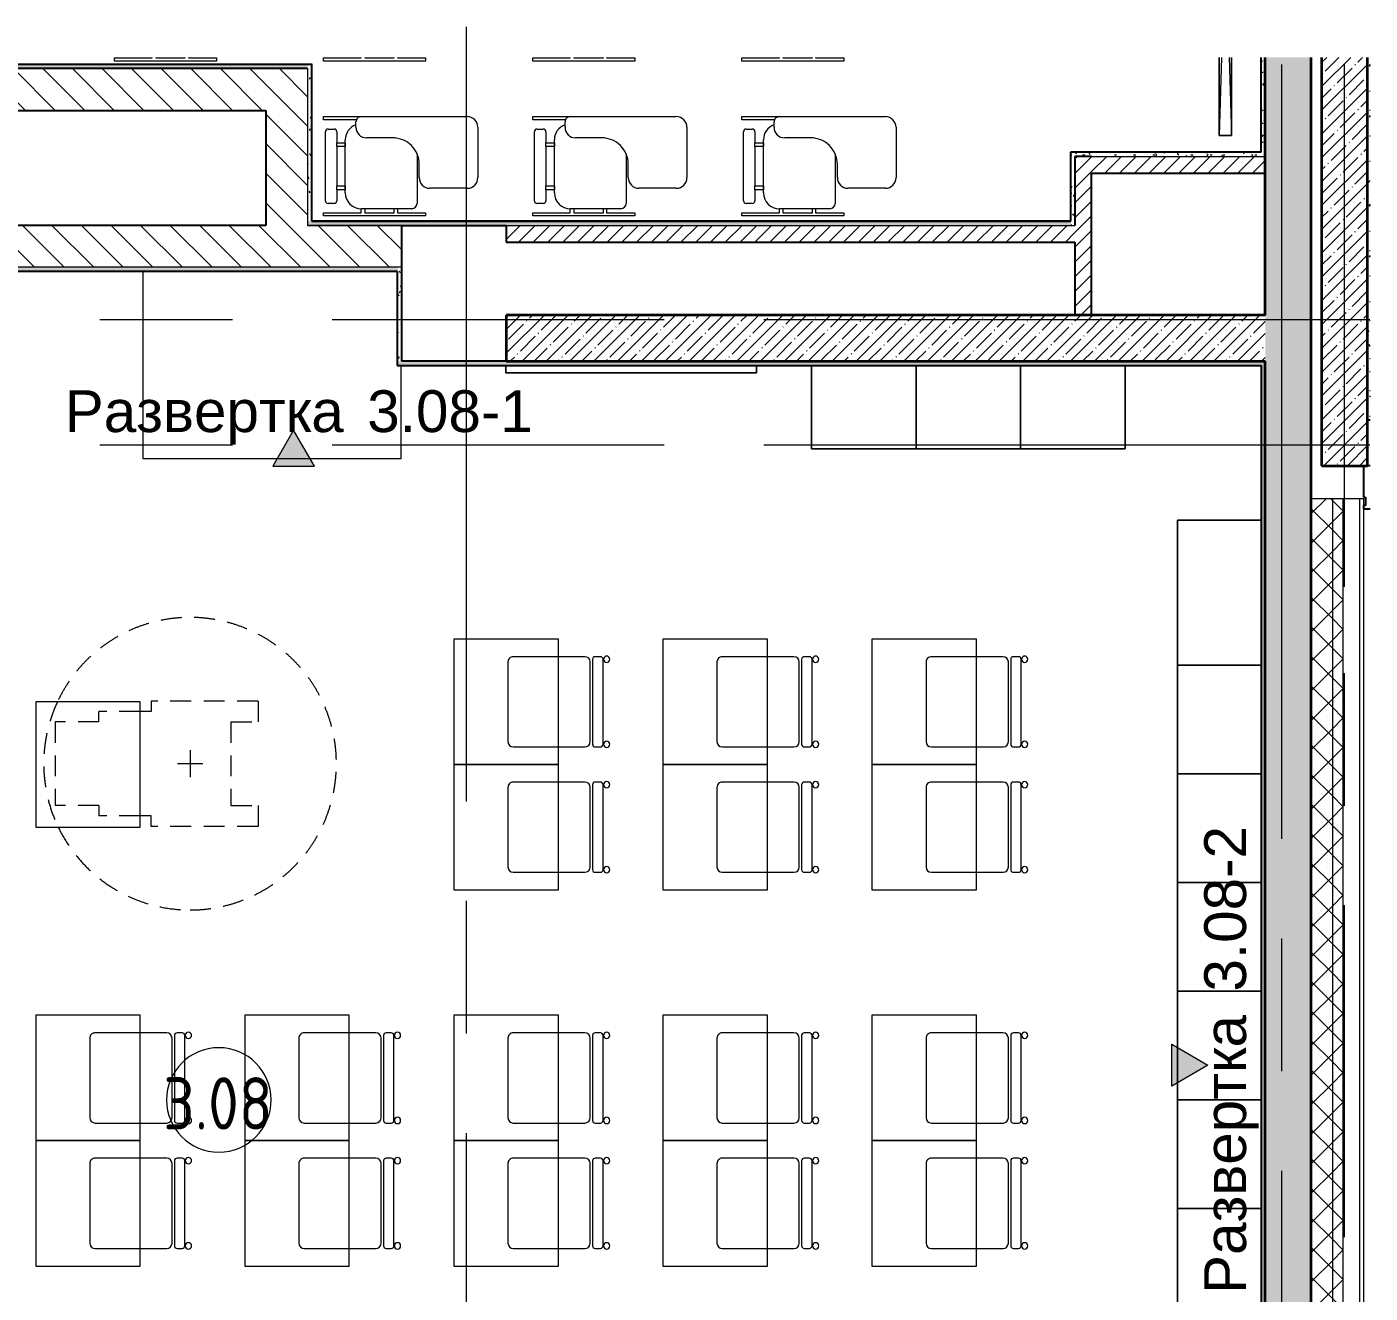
# Model space of a CAD drawing. Header units: millimetres. Extents: x 72431 to 128923, y -1987 to 12500.
# Drawn here: x 78557 to 84982, y 6440 to 12500 of the extents above; entities that cross this region are included whole.
import ezdxf

# ---------------------------------------------------------------- set-up
doc = ezdxf.new("R2010")
doc.units = ezdxf.units.MM
doc.linetypes.add('200_ШТРИХ__ш1_п0_6_', pattern=[160, 100, -60])
doc.linetypes.add('Осевая', pattern=[3175, 635, -476.25, 1587.5, -476.25])
for name, color, linetype, lineweight in [('A-AREA-IDEN', 7, 'Continuous', 9), ('A-GLAZ-CWMG', 7, 'Continuous', 9), ('A-GLAZ-CWMG-1', 7, 'Continuous', 25), ('A-WALL', 7, 'Continuous', 9), ('G-ANNO-SYMB', 7, 'Continuous', 9), ('I-FURN', 7, 'Continuous', 9), ('I-FURN-4', 7, '200_ШТРИХ__ш1_п0_6_', 13), ('I-FURN-5', 7, '200_ШТРИХ__ш1_п0_6_', 9), ('I-WALL', 7, 'Continuous', 9), ('Оси', 7, 'Continuous', 9), ('Оси-2', 7, 'Осевая', 9)]:
    doc.layers.add(name, color=color, linetype=linetype, lineweight=lineweight)
for name, color, linetype, lineweight, true_color in [('A-WALL-1', 7, 'Continuous', 35, 0x3c3c3c), ('A-WALL-2', 7, 'Continuous', 13, 0x3c3c3c), ('A-WALL-3', 7, 'Continuous', 25, 0x3c3c3c), ('A-WALL-FNSH-1', 7, 'Continuous', 9, 0x3c3c3c), ('A-WALL-FNSH-2', 7, 'Continuous', 13, 0x3c3c3c), ('I-FURN-1', 7, 'Continuous', 9, 0xf0f0f0), ('I-FURN-3', 11, 'Continuous', 9, 0xffaaaa)]:
    doc.layers.add(name, color=color, linetype=linetype, lineweight=lineweight, true_color=true_color)
doc.styles.add('Arial_1', font='arial.ttf', dxfattribs={"height": 200})
doc.styles.add('GOST Common', font='GOST_Common.ttf', dxfattribs={"width": 0.9, "height": 250})
pattern_1 = [(45, (0, 0), (-57.02463, 57.02463), []), (45, (57.025, 0), (-57.02463, 57.02463), [100.806, -20.161, 3.353, -16.808])]
pattern_2 = [(45, (0, 0), (-70.71068, 70.71068), []), (135, (0, 0), (-70.71068, -70.71068), [])]
pattern_3 = [(135, (0, 0), (-70.71068, -70.71068), [])]
pattern_4 = [(45, (0, 0), (-35.35534, 35.35534), [])]
pattern_5 = [(0, (0, 0), (121.92, 30.48), [10.058, -81.382, 10.058, -81.382, -487.68]), (0, (0, 0), (121.92, 30.48), [-182.88, 10.058, -172.822, 10.058, -81.382, -213.36]), (0, (0, 0), (121.92, 30.48), [-457.2, 10.058, -50.902, 10.058, -142.342]), (120, (45.72, 15.24), (-87.356454, 90.345817), [10.058, -81.382, 10.058, -81.382, -487.68]), (120, (45.72, 15.24), (-87.356454, 90.345817), [-182.88, 10.058, -172.822, 10.058, -81.382, -213.36]), (120, (45.72, 15.24), (-87.356454, 90.345817), [-457.2, 10.058, -50.902, 10.058, -142.342]), (240, (60.96, 76.2), (-34.563546, -120.825817), [10.058, -81.382, 10.058, -81.382, -487.68]), (240, (60.96, 76.2), (-34.563546, -120.825817), [-182.88, 10.058, -172.822, 10.058, -81.382, -213.36]), (240, (60.96, 76.2), (-34.563546, -120.825817), [-457.2, 10.058, -50.902, 10.058, -142.342])]

# ---------------------------------------------------------------- blocks, each defined once
blk = doc.blocks.new('Прямоугольный импост - Импост структурный с накладкой - 190мм-33184358-План разверток пом_3_08_ Этаж 3')
at = {"layer": 'A-GLAZ-CWMG-1'}
for p, q in [((0, 17), (-31.9, 17)), ((-10, -40), (-10, 0)), ((-10, 0), (0, 0)), ((0, 0), (0, 17)), ((0, -40), (-10, -40)), ((0, -190), (0, -40)), ((-31.9, -190), (0, -190))]:
    blk.add_line(p, q, dxfattribs=at)
blk = doc.blocks.new('Стол базовый прямоугольный - 1_290-25520344-План разверток пом_3_08_ Этаж 3')
at = {"layer": 'I-FURN-1'}
for p, q in [((-617.5, 440), (-617.5, -455)), ((617.5, -455), (617.5, -10)), ((-617.5, -455), (617.5, -455))]:
    blk.add_line(p, q, dxfattribs=at)
blk = doc.blocks.new('Стол базовый прямоугольный - 1_7а-25476368-План разверток пом_3_08_ Этаж 3')
at = {"layer": 'I-FURN-1'}
for p, q in [((250, 300), (-250, 300)), ((-250, 300), (-250, -300)), ((250, -300), (250, 300)), ((-250, -300), (250, -300))]:
    blk.add_line(p, q, dxfattribs=at)
blk = doc.blocks.new('Стул Breuer - 1_9а-V1-План разверток пом_3_08_ Этаж 3')
at = {"layer": 'I-FURN-1'}
for p, q in [((-215.9, 215.9), (-215.9, 0)), ((190.5, 241.3), (-190.5, 241.3)), ((215.9, 0), (215.9, 215.9)), ((-215.9, 0), (-215.9, -127)), ((215.9, -127), (215.9, 0)), ((-215.9, -176.2), (-215.9, -200.8)), ((203.2, -163.5), (-203.2, -163.5)), ((-190.5, -152.4), (190.5, -152.4)), ((215.9, -200.8), (215.9, -176.2)), ((-203.2, -213.5), (203.2, -213.5))]:
    blk.add_line(p, q, dxfattribs=at)
for centre, radius, start, end in [((-190.5, 215.9), 25.4, 90, 180), ((190.5, 215.9), 25.4, 45, 90), ((190.5, 215.9), 25.4, 30, 45), ((190.5, 215.9), 25.4, 15, 30), ((190.5, 215.9), 25.4, 0, 15), ((-190.5, -127), 25.4, 180, 270), ((190.5, -127), 25.4, 270, 360), ((-203.2, -176.2), 12.7, 90, 180), ((203.2, -176.2), 12.7, 360, 90), ((-203.5, -230.6), 15.1, 360, 180), ((-203.5, -230.6), 15.1, 180, 360), ((-203.2, -200.8), 12.7, 180, 270), ((203.7, -230.6), 15.1, 360, 180), ((203.7, -230.6), 15.1, 180, 360), ((203.2, -200.8), 12.7, 270, 360)]:
    blk.add_arc(centre, radius, start, end, dxfattribs=at)
blk = doc.blocks.new('Стул Breuer - 1_9а-V2-План разверток пом_3_08_ Этаж 3')
at = {"layer": 'I-FURN-1'}
for p, q in [((-215.9, 215.9), (-215.9, 0)), ((190.5, 241.3), (-190.5, 241.3)), ((215.9, 0), (215.9, 215.9)), ((-215.9, 0), (-215.9, -127)), ((215.9, -127), (215.9, 0)), ((-215.9, -176.2), (-215.9, -200.8)), ((203.2, -163.5), (-203.2, -163.5)), ((-190.5, -152.4), (190.5, -152.4)), ((215.9, -200.8), (215.9, -176.2)), ((-203.2, -213.5), (203.2, -213.5))]:
    blk.add_line(p, q, dxfattribs=at)
for centre, radius, start, end in [((-190.5, 215.9), 25.4, 90, 180), ((190.5, 215.9), 25.4, 0, 90), ((-190.5, -127), 25.4, 180, 270), ((190.5, -127), 25.4, 270, 360), ((-203.2, -176.2), 12.7, 90, 180), ((203.2, -176.2), 12.7, 360, 90), ((-203.5, -230.6), 15.1, 360, 180), ((-203.5, -230.6), 15.1, 180, 360), ((-203.2, -200.8), 12.7, 180, 270), ((203.7, -230.6), 15.1, 360, 180), ((203.7, -230.6), 15.1, 180, 360), ((203.2, -200.8), 12.7, 270, 360)]:
    blk.add_arc(centre, radius, start, end, dxfattribs=at)
blk = doc.blocks.new('FRT_2D_Символ _разворот МГН_1 - D1_4_Символ доступности разворота МГН _360__-18618045-План разверток пом_3_08_ Этаж 3')
at = {"layer": 'I-FURN'}
for p, q in [((-65, 0), (65, 0)), ((0, 60.4), (0, -59.6))]:
    blk.add_line(p, q, dxfattribs=at)
at = {"layer": 'I-FURN-4'}
for p, q in [((-300, 325.4), (-300, -185.8)), ((-300, 325.4), (-200, 325.4)), ((-200, 195.4), (-200, 325.4)), ((200, 325.4), (300, 325.4)), ((200, 195.4), (200, 325.4)), ((300, 325.4), (300, -185.8)), ((-200, 195.4), (200, 195.4)), ((-300, -185.8), (-250, -185.8)), ((-250, -185.8), (-250, -238.4)), ((300, -185.8), (250, -185.8)), ((250, -185.8), (250, -238.4)), ((-250, -238.4), (-250, -435.8)), ((250, -238.4), (250, -435.8)), ((-200, -435.8), (-250, -435.8)), ((-200, -435.8), (-200, -645.8)), ((200, -435.8), (250, -435.8)), ((200, -435.8), (200, -645.8)), ((-200, -645.8), (200, -645.8))]:
    blk.add_line(p, q, dxfattribs=at)
at = {"layer": 'I-FURN-5'}
for start, end in [(360, 244.88338), (295.74022, 360), (244.88338, 295.74022)]:
    blk.add_arc((0, 0), 700, start, end, dxfattribs=at)
blk = doc.blocks.new('Мебель_универсальная - 1_24б-26156272-План разверток пом_3_08_ Этаж 3')
at = {"layer": 'I-FURN-1'}
for p, q in [((600, 25.4), (-600, 25.4)), ((-600, 25.4), (-600, -10)), ((-600, -10), (-600, 25.4)), ((-600, 25.4), (600, 25.4)), ((600, -10), (600, 25.4)), ((600, 25.4), (600, -10))]:
    blk.add_line(p, q, dxfattribs=at)
blk = doc.blocks.new('Chair - Tablet Arm - Chair - Tablet Arm-26234702-План разверток пом_3_08_ Этаж 3')
at = {"layer": 'I-FURN-1'}
for p, q in [((-416.6, -353.4), (-416.6, 134.5)), ((-416.6, 134.5), (-401.3, 134.5)), ((-401.3, 134.5), (-401.3, -45.4)), ((43.2, 134.5), (58.6, 134.5)), ((43.2, -22.1), (43.2, 134.5)), ((58.6, 134.5), (58.6, -45.4)), ((-356.8, 84.1), (-356.8, 113.6)), ((-344.1, 126.3), (-13.9, 126.3)), ((-291, 71.4), (-344.1, 71.4)), ((-291, 30.8), (-291, 71.4)), ((-291, 71.4), (-272.7, 71.4)), ((-272.7, 71.4), (-272.7, 30.8)), ((-84.8, 71.4), (-272.7, 71.4)), ((-84.8, 30.8), (-84.8, 71.4)), ((-84.8, 71.4), (-66.9, 71.4)), ((-66.9, 71.4), (-66.9, 30.8)), ((-13.9, 71.4), (-66.9, 71.4)), ((-1.2, 113.6), (-1.2, 84.1)), ((-306, 30.8), (-291, 30.8)), ((-272.7, 30.8), (-291, 30.8)), ((-291, 30.8), (-272.7, 30.8)), ((-272.7, 30.8), (-84.8, 30.8)), ((-66.9, 30.8), (-84.8, 30.8)), ((-84.8, 30.8), (-66.9, 30.8)), ((-66.9, 30.8), (-52, 30.8)), ((-401.3, -45.4), (-382.2, -45.4)), ((-401.3, -62.4), (-401.3, -203.3)), ((-382.2, -62.4), (-401.3, -62.4)), ((-382.2, -286.7), (-382.2, -45.4)), ((7.8, -20), (33.2, -20)), ((58.6, -45.4), (58.6, -552.3)), ((-43, -195.5), (-43, -70.8)), ((-401.3, -203.3), (-382.2, -203.3)), ((-401.3, -218.4), (-401.3, -353.4)), ((-382.2, -218.4), (-401.3, -218.4)), ((-122.6, -312.1), (-356.8, -312.1)), ((-119.8, -312.1), (-122.6, -312.1)), ((-401.3, -353.4), (-416.6, -353.4)), ((-284.3, -552.3), (-284.3, -373.3)), ((-233.5, -322.5), (-170, -322.5)), ((7.8, -603.1), (-233.5, -603.1))]:
    blk.add_line(p, q, dxfattribs=at)
for centre, radius, start, end in [((-344.1, 113.6), 12.7, 90, 180), ((-344.1, 84.1), 12.7, 180, 270), ((-13.9, 113.6), 12.7, 0, 90), ((-13.9, 84.1), 12.7, 270, 0), ((-306, -45.4), 76.2, 90, 180), ((-52, -45.4), 76.2, 19.47122, 90), ((7.8, -70.8), 50.8, 90, 180), ((33.2, -45.4), 25.4, 0, 90), ((-170, -195.5), 127, 270, 360), ((-356.8, -286.7), 25.4, 180, 270), ((-233.5, -373.3), 50.8, 90, 180), ((-233.5, -552.3), 50.8, 180, 270), ((7.8, -552.3), 50.8, 270, 0)]:
    blk.add_arc(centre, radius, start, end, dxfattribs=at)
blk = doc.blocks.new('Chair - Tablet Arm - Chair - Tablet Arm-V6-План разверток пом_3_08_ Этаж 3')
at = {"layer": 'I-FURN-1'}
for p, q in [((-416.6, -353.4), (-416.6, 134.5)), ((-416.6, 134.5), (-401.3, 134.5)), ((-401.3, 134.5), (-401.3, -45.4)), ((43.2, 134.5), (58.6, 134.5)), ((43.2, -22.1), (43.2, 134.5)), ((58.6, 134.5), (58.6, -45.4)), ((-356.8, 84.1), (-356.8, 113.6)), ((-344.1, 126.3), (-13.9, 126.3)), ((-291, 71.4), (-344.1, 71.4)), ((-291, 30.8), (-291, 71.4)), ((-291, 71.4), (-272.7, 71.4)), ((-272.7, 71.4), (-272.7, 30.8)), ((-84.8, 71.4), (-272.7, 71.4)), ((-84.8, 30.8), (-84.8, 71.4)), ((-84.8, 71.4), (-66.9, 71.4)), ((-66.9, 71.4), (-66.9, 30.8)), ((-13.9, 71.4), (-66.9, 71.4)), ((-1.2, 113.6), (-1.2, 84.1)), ((-306, 30.8), (-291, 30.8)), ((-272.7, 30.8), (-291, 30.8)), ((-291, 30.8), (-272.7, 30.8)), ((-272.7, 30.8), (-85.4, 30.8)), ((-66.9, 30.8), (-84.8, 30.8)), ((-84.8, 30.8), (-66.9, 30.8)), ((-66.9, 30.8), (-52, 30.8)), ((-401.3, -45.4), (-382.2, -45.4)), ((-401.3, -62.4), (-401.3, -203.3)), ((-382.2, -62.4), (-401.3, -62.4)), ((-382.2, -286.7), (-382.2, -45.4)), ((7.8, -20), (33.2, -20)), ((58.6, -45.4), (58.6, -552.3)), ((-43, -195.5), (-43, -70.8)), ((-401.3, -203.3), (-382.2, -203.3)), ((-401.3, -218.4), (-401.3, -353.4)), ((-382.2, -218.4), (-401.3, -218.4)), ((-122.6, -312.1), (-356.8, -312.1)), ((-119.8, -312.1), (-122.6, -312.1)), ((-401.3, -353.4), (-416.6, -353.4)), ((-284.3, -552.3), (-284.3, -373.3)), ((-233.5, -322.5), (-170, -322.5)), ((7.8, -603.1), (-233.5, -603.1))]:
    blk.add_line(p, q, dxfattribs=at)
for centre, radius, start, end in [((-344.1, 113.6), 12.7, 90, 180), ((-344.1, 84.1), 12.7, 180, 270), ((-13.9, 113.6), 12.7, 0, 90), ((-13.9, 84.1), 12.7, 270, 0), ((-306, -45.4), 76.2, 90, 180), ((-52, -45.4), 76.2, 19.47122, 90), ((7.8, -70.8), 50.8, 90, 180), ((33.2, -45.4), 25.4, 0, 90), ((-170, -195.5), 127, 270, 360), ((-356.8, -286.7), 25.4, 180, 270), ((-233.5, -373.3), 50.8, 90, 180), ((-233.5, -552.3), 50.8, 180, 270), ((7.8, -552.3), 50.8, 270, 0)]:
    blk.add_arc(centre, radius, start, end, dxfattribs=at)
blk = doc.blocks.new('Chair - Tablet Arm - Chair - Tablet Arm-V7-План разверток пом_3_08_ Этаж 3')
at = {"layer": 'I-FURN-1'}
for p, q in [((-416.6, -353.4), (-416.6, 134.5)), ((-416.6, 134.5), (-401.3, 134.5)), ((-401.3, 134.5), (-401.3, -45.4)), ((-401.3, -45.4), (-399.2, -45.4)), ((-401.3, -62.4), (-401.3, -203.3)), ((-399.2, -62.4), (-401.3, -62.4)), ((-401.3, -203.3), (-399.2, -203.3)), ((-401.3, -218.4), (-401.3, -353.4)), ((-399.2, -218.4), (-401.3, -218.4)), ((-401.3, -353.4), (-416.6, -353.4))]:
    blk.add_line(p, q, dxfattribs=at)
blk = doc.blocks.new('Перегородка - 4_39-26237878-План разверток пом_3_08_ Этаж 3')
at = {"layer": 'I-FURN-1'}
for p, q in [((1666.5, 47.6), (2040, 58.2)), ((2040, 58.2), (1666.5, 58.2)), ((1666.5, 58.2), (2040, 58.2)), ((1666.5, 10.7), (2040, 0)), ((1666.5, 0), (2040, 0)), ((2040, 0), (1666.5, 0)), ((2040, 0), (2040, 58.2)), ((2040, 58.2), (2040, 0))]:
    blk.add_line(p, q, dxfattribs=at)
blk = doc.blocks.new('шкаф 1_112 - шкаф 1_112-31117176-План разверток пом_3_08_ Этаж 3')
at = {"layer": 'I-FURN-1'}
for p, q in [((-400, 6070), (-400, 4)), ((0, 6070), (-400, 6070)), ((0, 6070), (-400, 6070)), ((-400, 6070), (-400, 5375)), ((-400, 5375), (-400, 6070)), ((-400, 6070), (0, 6070)), ((0, 1), (0, 6070)), ((0, 5375), (0, 6070)), ((0, 6070), (0, 5375)), ((-400, 5375), (0, 5375)), ((0, 5375), (-400, 5375)), ((-400, 5375), (-400, 4855)), ((-400, 4855), (-400, 5375)), ((-400, 5375), (0, 5375)), ((-400, 5375), (0, 5375)), ((0, 5375), (-400, 5375)), ((0, 4855), (0, 5375)), ((0, 5375), (0, 4855)), ((-400, 4855), (0, 4855)), ((-400, 4855), (0, 4855)), ((0, 4855), (-400, 4855)), ((0, 4855), (-400, 4855)), ((-400, 4855), (-400, 4335)), ((-400, 4335), (-400, 4855)), ((-400, 4855), (0, 4855)), ((0, 4335), (0, 4855)), ((0, 4855), (0, 4335)), ((-400, 4335), (0, 4335)), ((0, 4335), (-400, 4335)), ((-400, 4335), (-400, 3815)), ((-400, 3815), (-400, 4335)), ((-400, 4335), (0, 4335)), ((-400, 4335), (0, 4335)), ((0, 4335), (-400, 4335)), ((0, 3815), (0, 4335)), ((0, 4335), (0, 3815)), ((-400, 3815), (0, 3815)), ((-400, 3815), (0, 3815)), ((0, 3815), (-400, 3815)), ((0, 3815), (-400, 3815)), ((-400, 3815), (-400, 3295)), ((-400, 3295), (-400, 3815)), ((-400, 3815), (0, 3815)), ((0, 3295), (0, 3815)), ((0, 3815), (0, 3295)), ((0, 3295), (-400, 3295)), ((0, 3295), (-400, 3295)), ((-400, 3295), (-400, 2775)), ((-400, 2775), (-400, 3295)), ((-400, 3295), (0, 3295)), ((-400, 3295), (0, 3295)), ((0, 3295), (-400, 3295)), ((0, 2775), (0, 3295)), ((0, 3295), (0, 2775)), ((0, 2775), (-400, 2775)), ((-400, 2775), (0, 2775)), ((0, 2775), (-400, 2775)), ((0, 2775), (-400, 2775)), ((-400, 2775), (-400, 2255)), ((-400, 2255), (-400, 2775)), ((-400, 2775), (0, 2775)), ((0, 2255), (0, 2775)), ((0, 2775), (0, 2255)), ((0, 2255), (-400, 2255)), ((0, 2255), (-400, 2255)), ((-400, 2255), (-400, 1735)), ((-400, 1735), (-400, 2255)), ((-400, 2255), (0, 2255)), ((-400, 2255), (0, 2255)), ((0, 2255), (-400, 2255)), ((0, 1735), (0, 2255)), ((0, 2255), (0, 1735)), ((0, 1735), (-400, 1735)), ((-400, 1735), (0, 1735)), ((0, 1735), (-400, 1735)), ((0, 1735), (-400, 1735)), ((-400, 1735), (-400, 1215)), ((-400, 1215), (-400, 1735)), ((-400, 1735), (0, 1735)), ((0, 1215), (0, 1735)), ((0, 1735), (0, 1215)), ((0, 1215), (-400, 1215)), ((0, 1215), (-400, 1215)), ((-400, 1215), (-400, 695)), ((-400, 695), (-400, 1215)), ((-400, 1215), (0, 1215)), ((-400, 1215), (0, 1215)), ((0, 1215), (-400, 1215)), ((0, 695), (0, 1215)), ((0, 1215), (0, 695)), ((0, 695), (-400, 695)), ((-400, 695), (0, 695)), ((0, 695), (-400, 695)), ((0, 695), (-400, 695)), ((-400, 695), (-400, 0)), ((-400, 4), (-400, 695)), ((-400, 695), (0, 695)), ((0, 0), (0, 695)), ((0, 695), (0, 1)), ((-400, 0), (0, 0)), ((-381, 0), (-280, 0)), ((-280, 0), (-381, 0)), ((-280, 0), (0, 0)), ((0, 0), (-280, 0))]:
    blk.add_line(p, q, dxfattribs=at)
blk = doc.blocks.new('1_113 тумба - 1_113 тумба-V8-План разверток пом_3_08_ Этаж 3')
at = {"layer": 'I-FURN-1'}
for p, q in [((-400, 1500), (0, 1500)), ((-400, 0), (-400, 1500)), ((0, 1500), (-400, 1500)), ((-400, 1000), (-400, 1500)), ((-400, 1500), (0, 1500)), ((0, 1500), (0, 0)), ((0, 1000), (0, 1500)), ((0, 1500), (0, 1000)), ((0, 1000), (-400, 1000)), ((-400, 500), (-400, 1000)), ((-400, 1000), (0, 1000)), ((-400, 1000), (0, 1000)), ((0, 1000), (-400, 1000)), ((0, 500), (0, 1000)), ((0, 1000), (0, 500)), ((-400, 500), (0, 500)), ((0, 500), (-400, 500)), ((0, 500), (-400, 500)), ((-400, 0), (-400, 500)), ((-400, 500), (0, 500)), ((0, 0), (0, 500)), ((0, 500), (0, 0)), ((0, 0), (-400, 0)), ((-400, 0), (0, 0)), ((0, 0), (-400, 0))]:
    blk.add_line(p, q, dxfattribs=at)
blk = doc.blocks.new('Марка_Помещения - Номер-25198446-План разверток пом_3_08_ Этаж 3')
at = {"layer": 'A-AREA-IDEN'}
for start, end in [(360, 180), (180, 360)]:
    blk.add_arc((0, 0), 2.5, start, end, dxfattribs=at)
blk = doc.blocks.new('Фасад - Марка фасада_Указатель-25386507-План разверток пом_3_08_ Этаж 3')
at = {"layer": 'G-ANNO-SYMB'}
blk.add_hatch(color=256, dxfattribs=at).paths.add_polyline_path([(-1, 0), (0, 1.732), (1, 0), (0, 0)])
for p, q in [((0, 1.732), (-1, 0)), ((1, 0), (0, 1.732)), ((-1, 0), (0, 0)), ((0, 0), (1, 0))]:
    blk.add_line(p, q, dxfattribs=at)

msp = doc.modelspace()

# ---------------------------------------------------------------- hatches: boundary and pattern name
at = {"layer": 'A-WALL'}
h = msp.add_hatch(dxfattribs=at)
h.set_pattern_fill('FP_1', color=256, style=0, pattern_type=2)
h.set_pattern_definition(pattern_2)
h.paths.add_polyline_path([(84801.6, 3450), (84801.6, 10242), (84701.6, 10242), (84701.6, 3450)])
h = msp.add_hatch(dxfattribs=at)
h.set_pattern_fill('FP_1', color=256, style=0, pattern_type=2)
h.set_pattern_definition(pattern_2)
h.paths.add_polyline_path([(84851.6, 3400), (84851.6, 10242), (84801.6, 10242), (84801.6, 3400)])
at = {"layer": 'I-WALL'}
h = msp.add_hatch(dxfattribs=at)
h.set_pattern_fill('FP_6', color=256, style=0, pattern_type=2)
h.set_pattern_definition(pattern_5)
h.paths.add_polyline_path([(84480, 11880), (84480, 12353.5), (84460, 12353.5), (84460, 11880)])
h = msp.add_hatch(dxfattribs=at)
h.set_pattern_fill('FP_2', color=256, style=0, pattern_type=2)
h.set_pattern_definition(pattern_1)
h.paths.add_polyline_path([(84480, 4050), (84700, 4050), (84700, 12353.5), (84480, 12353.5), (84480, 4070)])
h = msp.add_hatch(dxfattribs=at)
h.set_pattern_fill('FP_2', color=256, style=0, pattern_type=2)
h.set_pattern_definition(pattern_1)
h.paths.add_polyline_path([(84970, 10400), (84970, 12353.5), (84750, 12353.5), (84750, 10400)])
h = msp.add_hatch(dxfattribs=at)
h.set_pattern_fill('FP_6', color=256, style=0, pattern_type=2)
h.set_pattern_definition(pattern_5)
h.paths.add_polyline_path([(84981.9, 10620), (84981.9, 12353.5), (84970, 12353.5), (84970, 10620)])
h = msp.add_hatch(dxfattribs=at)
h.set_pattern_fill('FP_6', color=256, style=0, pattern_type=2)
h.set_pattern_definition(pattern_5)
h.paths.add_polyline_path([(79900, 12300), (79900, 12320), (74353, 12320), (74353, 12300), (79667.5, 12300)])
h = msp.add_hatch(dxfattribs=at)
h.set_pattern_fill('FP_4', color=256, style=0, pattern_type=2)
h.set_pattern_definition(pattern_3)
h.paths.add_polyline_path([(79700, 12100), (79700, 12300), (74353, 12300), (74353, 12100), (79667.5, 12100)])
h = msp.add_hatch(dxfattribs=at)
h.set_pattern_fill('FP_4', color=256, style=0, pattern_type=2)
h.set_pattern_definition(pattern_3)
h.paths.add_polyline_path([(79700, 11550), (79900, 11550), (79900, 12300), (79700, 12300), (79700, 11784.1)])
h = msp.add_hatch(dxfattribs=at)
h.set_pattern_fill('FP_6', color=256, style=0, pattern_type=2)
h.set_pattern_definition(pattern_5)
h.paths.add_polyline_path([(79900, 11570), (79920, 11570), (79920, 12320), (79900, 12320), (79900, 11784.1)])
h = msp.add_hatch(dxfattribs=at)
h.set_pattern_fill('FP_6', color=256, style=0, pattern_type=2)
h.set_pattern_definition(pattern_5)
h.paths.add_polyline_path([(84460, 11880), (84460, 11900), (83550, 11900), (83550, 11880), (83653.3, 11880)])
h = msp.add_hatch(dxfattribs=at)
h.set_pattern_fill('FP_6', color=256, style=0, pattern_type=2)
h.set_pattern_definition(pattern_5)
h.paths.add_polyline_path([(83570, 11550), (83570, 11880), (83550, 11880), (83550, 11550)])
h = msp.add_hatch(dxfattribs=at)
h.set_pattern_fill('FP_5', color=256, style=0, pattern_type=2)
h.set_pattern_definition(pattern_4)
h.paths.add_polyline_path([(83570, 11120), (83650, 11120), (83650, 11880), (83570, 11880), (83570, 11214.6)])
h = msp.add_hatch(dxfattribs=at)
h.set_pattern_fill('FP_5', color=256, style=0, pattern_type=2)
h.set_pattern_definition(pattern_4)
h.paths.add_polyline_path([(83650, 11800), (84480, 11800), (84480, 11880), (83650, 11880)])
h = msp.add_hatch(dxfattribs=at)
h.set_pattern_fill('FP_6', color=256, style=0, pattern_type=2)
h.set_pattern_definition(pattern_5)
h.paths.add_polyline_path([(82989, 11550), (83550, 11550), (83550, 11570), (79900, 11570), (79900, 11550), (82324.7, 11550)])
h = msp.add_hatch(dxfattribs=at)
h.set_pattern_fill('FP_4', color=256, style=0, pattern_type=2)
h.set_pattern_definition(pattern_3)
h.paths.add_polyline_path([(80350, 11350), (80350, 11550), (75480, 11550), (75480, 11350), (80331.8, 11350)])
h = msp.add_hatch(dxfattribs=at)
h.set_pattern_fill('FP_5', color=256, style=0, pattern_type=2)
h.set_pattern_definition(pattern_4)
h.paths.add_polyline_path([(83570, 11470), (83570, 11550), (80850, 11550), (80850, 11470), (82989, 11470)])
h = msp.add_hatch(dxfattribs=at)
h.set_pattern_fill('FP_6', color=256, style=0, pattern_type=2)
h.set_pattern_definition(pattern_5)
h.paths.add_polyline_path([(80329, 11330), (80330, 11330), (80330, 11350), (75980, 11350), (75980, 11330), (79999.6, 11330)])
h = msp.add_hatch(dxfattribs=at)
h.set_pattern_fill('FP_6', color=256, style=0, pattern_type=2)
h.set_pattern_definition(pattern_5)
h.paths.add_polyline_path([(80330, 10900), (80350, 10900), (80350, 11350), (80330, 11350), (80330, 11214.6)])
h = msp.add_hatch(dxfattribs=at)
h.set_pattern_fill('FP_2', color=256, style=0, pattern_type=2)
h.set_pattern_definition(pattern_1)
h.paths.add_polyline_path([(84460, 10900), (84480, 10900), (84480, 11120), (80850, 11120), (80850, 10900), (83653.3, 10900)])
h = msp.add_hatch(dxfattribs=at)
h.set_pattern_fill('FP_6', color=256, style=0, pattern_type=2)
h.set_pattern_definition(pattern_5)
h.paths.add_polyline_path([(84459, 10880), (84460, 10880), (84460, 10900), (80330, 10900), (80330, 10880), (83653.3, 10880)])
h = msp.add_hatch(dxfattribs=at)
h.set_pattern_fill('FP_6', color=256, style=0, pattern_type=2)
h.set_pattern_definition(pattern_5)
h.paths.add_polyline_path([(84460, 4070), (84480, 4070), (84480, 10900), (84460, 10900), (84460, 4071)])

# ---------------------------------------------------------------- linework, layer by layer
at = {"layer": 'A-WALL'}
for p, q in [((79900, 12300), (79900, 11550)), ((83650, 11880), (84480, 11880)), ((80350, 11550), (79900, 11550)), ((79900, 11550), (80350, 11550)), ((80850, 11550), (83570, 11550)), ((80350, 11350), (75980, 11350)), ((84801.6, 10242), (84801.6, 3450)), ((84851.6, 10242), (84851.6, 3400))]:
    msp.add_line(p, q, dxfattribs=at)
at = {"layer": 'A-WALL-1'}
for p, q in [((84480, 11120), (84480, 12353.5)), ((84700, 4050), (84700, 12353.5)), ((84750, 12353.5), (84750, 10400)), ((84970, 10400), (84970, 12353.5)), ((84480, 11120), (80850, 11120)), ((80850, 11120), (80850, 10900)), ((80850, 10900), (84480, 10900)), ((84480, 4050), (84480, 10900)), ((84750, 10400), (84970, 10400))]:
    msp.add_line(p, q, dxfattribs=at)
at = {"layer": 'A-WALL-2'}
for p, q in [((84931.6, 10242), (84701.6, 10242)), ((84701.6, 10242), (84701.6, 3550)), ((84931.6, 10242), (84931.6, 3320))]:
    msp.add_line(p, q, dxfattribs=at)
at = {"layer": 'A-WALL-3'}
for p, q in [((84460, 11900), (84460, 12353.5)), ((79920, 12320), (74353, 12320)), ((79900, 12300), (74353, 12300)), ((79920, 11570), (79920, 12320)), ((77280.5, 12100), (79700, 12100)), ((79700, 12100), (79700, 11550)), ((84460, 11900), (83550, 11900)), ((83550, 11570), (83550, 11900)), ((83650, 11880), (83570, 11880)), ((83570, 11880), (83570, 11550)), ((83650, 11120), (83650, 11800)), ((83650, 11800), (84480, 11800)), ((79920, 11570), (83550, 11570)), ((79700, 11550), (77280.5, 11550)), ((80350, 11550), (80850, 11550)), ((80350, 10900), (80350, 11550)), ((80850, 11550), (80850, 11470)), ((80850, 11470), (83570, 11470)), ((83570, 11470), (83570, 11120)), ((80330, 11330), (76000, 11330)), ((80330, 10880), (80330, 11330)), ((80330, 10880), (84460, 10880)), ((80850, 10900), (80350, 10900)), ((84460, 10880), (84460, 4070)), ((84970, 10620), (84981.9, 10620))]:
    msp.add_line(p, q, dxfattribs=at)
at = {"layer": 'A-WALL-FNSH-1'}
for p, q in [((84951.6, 10242), (84931.6, 10242)), ((84951.6, 3300), (84951.6, 10242))]:
    msp.add_line(p, q, dxfattribs=at)
at = {"layer": 'A-WALL-FNSH-2'}
for p, q in [((84459, 12353.5), (84459, 11901)), ((79921, 12321), (74353, 12321)), ((79921, 11571), (79921, 12321)), ((83549, 11901), (83549, 11571)), ((84459, 11901), (83549, 11901)), ((83549, 11571), (79921, 11571)), ((78515, 11329), (80329, 11329)), ((80329, 11329), (80329, 10879)), ((80329, 10879), (84459, 10879)), ((84459, 10879), (84459, 4071.7))]:
    msp.add_line(p, q, dxfattribs=at)
at = {"layer": 'Оси'}
for p, q in [((80660, 10000), (80660, 12500)), ((84560, 9820), (84560, 12320)), ((84860, 9820), (84860, 12320)), ((82480, 11100), (84980, 11100)), ((82480, 10500), (84980, 10500))]:
    msp.add_line(p, q, dxfattribs=at)
at = {"layer": 'Оси-2'}
for p, q in [((75731.4, 11100), (82480, 11100)), ((75731.4, 10500), (82480, 10500)), ((80660, 4507.5), (80660, 10000)), ((84560, 4327.5), (84560, 9820)), ((84860, 5597.5), (84860, 9820))]:
    msp.add_line(p, q, dxfattribs=at)

# ---------------------------------------------------------------- block references
at = {"layer": 'A-AREA-IDEN', "xscale": 99.99999999999993, "yscale": 99.99999999999993, "zscale": 99.99999999999993}
msp.add_blockref('Марка_Помещения - Номер-25198446-План разверток пом_3_08_ Этаж 3', (79475.3, 7364.7), dxfattribs=at)
at = {"layer": 'A-GLAZ-CWMG', "rotation": 180}
msp.add_blockref('Прямоугольный импост - Импост структурный с накладкой - 190мм-33184358-План разверток пом_3_08_ Этаж 3', (84950, 10210), dxfattribs=at)
at = {"layer": 'G-ANNO-SYMB', "xscale": 99.99999999999993, "yscale": 99.99999999999993, "zscale": 99.99999999999993}
msp.add_blockref('Фасад - Марка фасада_Указатель-25386507-План разверток пом_3_08_ Этаж 3', (79833, 10397), dxfattribs=at)
at = {"layer": 'G-ANNO-SYMB', "extrusion": (0, 0, -1), "xscale": 99.99999999999993, "yscale": 99.99999999999993, "zscale": 99.99999999999993, "rotation": 90.00000000000001}
msp.add_blockref('Фасад - Марка фасада_Указатель-25386507-План разверток пом_3_08_ Этаж 3', (-84032.7, 7531.5), dxfattribs=at)
at = {"layer": 'I-FURN-1'}
for name, p, rotation in [('Chair - Tablet Arm - Chair - Tablet Arm-V7-План разверток пом_3_08_ Этаж 3', (79111.1, 12752.7), 89.99999999999979), ('Chair - Tablet Arm - Chair - Tablet Arm-V7-План разверток пом_3_08_ Этаж 3', (80111.1, 12752.7), 89.99999999999979), ('Chair - Tablet Arm - Chair - Tablet Arm-V7-План разверток пом_3_08_ Этаж 3', (81111.1, 12752.7), 89.99999999999979), ('Chair - Tablet Arm - Chair - Tablet Arm-V7-План разверток пом_3_08_ Этаж 3', (82111.1, 12752.7), 89.99999999999979), ('Перегородка - 4_39-26237878-План разверток пом_3_08_ Этаж 3', (84260, 14020), 269.9999999999998), ('Chair - Tablet Arm - Chair - Tablet Arm-26234702-План разверток пом_3_08_ Этаж 3', (80111.1, 12011.8), 89.99999999999979), ('Chair - Tablet Arm - Chair - Tablet Arm-V6-План разверток пом_3_08_ Этаж 3', (81111.1, 12011.8), 89.99999999999979), ('Chair - Tablet Arm - Chair - Tablet Arm-26234702-План разверток пом_3_08_ Этаж 3', (82111.1, 12011.8), 89.99999999999979), ('Мебель_универсальная - 1_24б-26156272-План разверток пом_3_08_ Этаж 3', (81447.5, 10870), 180), ('1_113 тумба - 1_113 тумба-V8-План разверток пом_3_08_ Этаж 3', (82310, 10480), 270.0000000000002), ('Стул Breuer - 1_9а-V2-План разверток пом_3_08_ Этаж 3', (81099.3, 9270.1), 89.99999999999959), ('Стул Breuer - 1_9а-V2-План разверток пом_3_08_ Этаж 3', (82099.3, 9270.1), 89.99999999999959), ('Стул Breuer - 1_9а-V2-План разверток пом_3_08_ Этаж 3', (83099.3, 9270.1), 89.99999999999959), ('Стул Breuer - 1_9а-V2-План разверток пом_3_08_ Этаж 3', (81099.3, 8670.1), 89.99999999999959), ('Стул Breuer - 1_9а-V2-План разверток пом_3_08_ Этаж 3', (82099.3, 8670.1), 89.99999999999959), ('Стул Breuer - 1_9а-V2-План разверток пом_3_08_ Этаж 3', (83099.3, 8670.1), 89.99999999999959), ('Стул Breuer - 1_9а-V1-План разверток пом_3_08_ Этаж 3', (79099.3, 7470.1), 89.99999999999959), ('Стул Breuer - 1_9а-V2-План разверток пом_3_08_ Этаж 3', (80099.3, 7470.1), 89.99999999999959), ('Стул Breuer - 1_9а-V2-План разверток пом_3_08_ Этаж 3', (81099.3, 7470.1), 89.99999999999959), ('Стул Breuer - 1_9а-V2-План разверток пом_3_08_ Этаж 3', (82099.3, 7470.1), 89.99999999999959), ('Стул Breuer - 1_9а-V2-План разверток пом_3_08_ Этаж 3', (83099.3, 7470.1), 89.99999999999959), ('Стул Breuer - 1_9а-V2-План разверток пом_3_08_ Этаж 3', (79099.3, 6870.1), 89.99999999999959), ('Стул Breuer - 1_9а-V2-План разверток пом_3_08_ Этаж 3', (80099.3, 6870.1), 89.99999999999959), ('Стул Breuer - 1_9а-V2-План разверток пом_3_08_ Этаж 3', (81099.3, 6870.1), 89.99999999999959), ('Стул Breuer - 1_9а-V2-План разверток пом_3_08_ Этаж 3', (82099.3, 6870.1), 89.99999999999959), ('Стул Breuer - 1_9а-V2-План разверток пом_3_08_ Этаж 3', (83099.3, 6870.1), 89.99999999999959)]:
    msp.add_blockref(name, p, dxfattribs=dict(at, rotation=rotation))
for name, p in [('Стол базовый прямоугольный - 1_290-25520344-План разверток пом_3_08_ Этаж 3', (79730, 10890)), ('шкаф 1_112 - шкаф 1_112-31117176-План разверток пом_3_08_ Этаж 3', (84460, 4070)), ('Стол базовый прямоугольный - 1_7а-25476368-План разверток пом_3_08_ Этаж 3', (80849.3, 9270.1)), ('Стол базовый прямоугольный - 1_7а-25476368-План разверток пом_3_08_ Этаж 3', (81849.3, 9270.1)), ('Стол базовый прямоугольный - 1_7а-25476368-План разверток пом_3_08_ Этаж 3', (82849.3, 9270.1)), ('Стол базовый прямоугольный - 1_7а-25476368-План разверток пом_3_08_ Этаж 3', (78849.3, 8970.1)), ('Стол базовый прямоугольный - 1_7а-25476368-План разверток пом_3_08_ Этаж 3', (80849.3, 8670.1)), ('Стол базовый прямоугольный - 1_7а-25476368-План разверток пом_3_08_ Этаж 3', (81849.3, 8670.1)), ('Стол базовый прямоугольный - 1_7а-25476368-План разверток пом_3_08_ Этаж 3', (82849.3, 8670.1)), ('Стол базовый прямоугольный - 1_7а-25476368-План разверток пом_3_08_ Этаж 3', (78849.3, 7470.1)), ('Стол базовый прямоугольный - 1_7а-25476368-План разверток пом_3_08_ Этаж 3', (79849.3, 7470.1)), ('Стол базовый прямоугольный - 1_7а-25476368-План разверток пом_3_08_ Этаж 3', (80849.3, 7470.1)), ('Стол базовый прямоугольный - 1_7а-25476368-План разверток пом_3_08_ Этаж 3', (81849.3, 7470.1)), ('Стол базовый прямоугольный - 1_7а-25476368-План разверток пом_3_08_ Этаж 3', (82849.3, 7470.1)), ('Стол базовый прямоугольный - 1_7а-25476368-План разверток пом_3_08_ Этаж 3', (78849.3, 6870.1)), ('Стол базовый прямоугольный - 1_7а-25476368-План разверток пом_3_08_ Этаж 3', (79849.3, 6870.1)), ('Стол базовый прямоугольный - 1_7а-25476368-План разверток пом_3_08_ Этаж 3', (80849.3, 6870.1)), ('Стол базовый прямоугольный - 1_7а-25476368-План разверток пом_3_08_ Этаж 3', (81849.3, 6870.1)), ('Стол базовый прямоугольный - 1_7а-25476368-План разверток пом_3_08_ Этаж 3', (82849.3, 6870.1))]:
    msp.add_blockref(name, p, dxfattribs=at)
at = {"layer": 'I-FURN-3', "rotation": 269.9999999999993}
msp.add_blockref('FRT_2D_Символ _разворот МГН_1 - D1_4_Символ доступности разворота МГН _360__-18618045-План разверток пом_3_08_ Этаж 3', (79337.7, 8973.9), dxfattribs=at)

# ---------------------------------------------------------------- texts
at = {"layer": 'A-AREA-IDEN', "insert": (79209.6, 7473.3), "char_height": 250, "width": 663.797, "attachment_point": 1, "style": 'GOST Common'}
msp.add_mtext('3.08', dxfattribs=at)
at = {"layer": 'G-ANNO-SYMB', "char_height": 200, "attachment_point": 1, "style": 'Arial_1'}
for s, insert, width in [('Развертка', (78738.3, 10760.8), 1659.493), (' 3.08-1', (80107.5, 10760.8), 1074.261)]:
    msp.add_mtext(s, dxfattribs=dict(at, insert=insert, width=width))
at = {"layer": 'G-ANNO-SYMB', "char_height": 200, "attachment_point": 1, "rotation": 90, "style": 'Arial_1'}
for s, insert, width in [(' 3.08-2', (84188.5, 7805.9), 1074.261), ('Развертка', (84188.5, 6436.7), 1659.493)]:
    msp.add_mtext(s, dxfattribs=dict(at, insert=insert, width=width))

doc.saveas('drawing.dxf')
